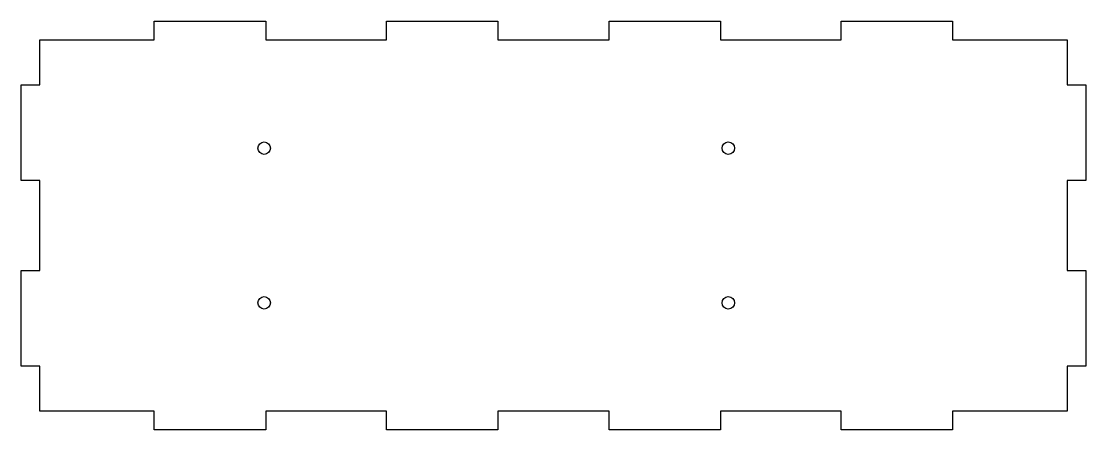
# Model space of a CAD drawing. Header units: millimetres. Extents: x -393 to -49, y -141 to -9.
import ezdxf

# ---------------------------------------------------------------- set-up
doc = ezdxf.new("R2010")
doc.units = ezdxf.units.MM
doc.layers.get('0').update_dxf_attribs({"linetype": 'CONTINUOUS'})

msp = doc.modelspace()

# ---------------------------------------------------------------- linework, layer by layer
msp.add_lwpolyline([(-91.52, -8.5), (-91.52, -14.5), (-54.52, -14.5), (-54.52, -29), (-48.52, -29), (-48.52, -60), (-54.52, -60), (-54.52, -89), (-48.52, -89), (-48.52, -120), (-54.52, -120), (-54.52, -134.5), (-91.52, -134.5), (-91.52, -140.5), (-127.52, -140.5), (-127.52, -134.5), (-166.52, -134.5), (-166.52, -140.5), (-202.52, -140.5), (-202.52, -134.5), (-238.52, -134.5), (-238.52, -140.5), (-274.52, -140.5), (-274.52, -134.5), (-313.52, -134.5), (-313.52, -140.5), (-349.52, -140.5), (-349.52, -134.5), (-386.52, -134.5), (-386.52, -120), (-392.52, -120), (-392.52, -89), (-386.52, -89), (-386.52, -60), (-392.52, -60), (-392.52, -29), (-386.52, -29), (-386.52, -14.5), (-349.52, -14.5), (-349.52, -8.5), (-313.52, -8.5), (-313.52, -14.5), (-274.52, -14.5), (-274.52, -8.5), (-238.52, -8.5), (-238.52, -14.5), (-202.52, -14.5), (-202.52, -8.5), (-166.52, -8.5), (-166.52, -14.5), (-127.52, -14.5), (-127.52, -8.5)], close=True)
for centre in [(-314.02, -49.5), (-164.02, -49.5), (-314.02, -99.5), (-164.02, -99.5)]:
    msp.add_circle(centre, 2)

doc.saveas('drawing.dxf')
